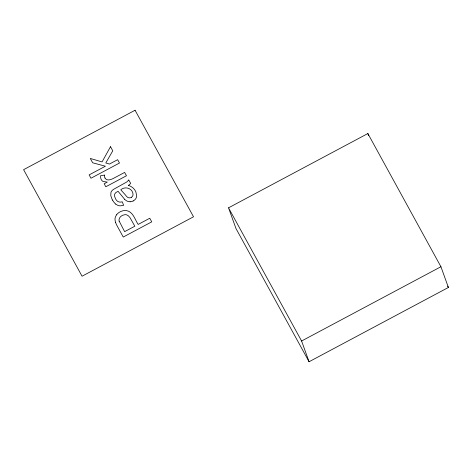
<?xml version="1.0" encoding="UTF-8"?>
<svg xmlns="http://www.w3.org/2000/svg" width="472" height="472" viewBox="0 0 472 472"><rect width="100%" height="100%" fill="white"/><g stroke="black" fill="none" stroke-linecap="round" stroke-linejoin="round"><path stroke-width="0.71" d="M228.531 207.827L367.865 133.546L440.931 266.727L448.4 287.466L309.066 361.753L236 228.572L228.531 207.827L301.596 341.008L309.066 361.753M301.596 341.008L440.931 266.727M104.471 175.118L100.595 175.696L100.619 177.366A6.986 6.708 -19.8 0 0 101.344 179.743A4.49 4.313 -19.8 0 0 103.226 181.513L107.291 182.092L104.165 183.761L105.816 186.77L126.461 175.767L124.626 172.422L113.817 178.186A15.6 14.98 -19.8 0 1 109.433 179.82A4.101 3.941 -19.8 0 1 104.973 178.027M115.776 204.087L117.369 205.131A6.531 6.272 -19.8 0 0 119.251 205.745A7.404 7.109 -19.8 0 0 120.496 205.827L123.605 205.32L122.277 201.798C119.823 202.712 116.967 201.745 115.852 199.308A14.272 13.706 -19.8 0 1 115.357 198.429L114.554 196.098L114.672 194.128L115.764 192.641L118.035 191.278L123.452 197.851A20.532 19.718 -19.8 0 0 124.667 199.302M447.692 286.174L448.4 287.466M367.865 133.546L368.614 135.617M115.605 222.477L116.36 224.342A41.943 40.279 -19.8 0 0 117.251 226.106L123.245 237.044L151.748 221.852L149.766 218.247L138.178 224.424C135.01 219.869 133.128 211.645 126.514 210.612A9.605 9.222 -19.8 0 0 122.82 210.795L120.991 211.415A12.284 11.794 -19.8 0 0 119.817 211.999A10.018 9.623 -19.8 0 0 116.625 214.742M119.215 221.179L124.632 231.646L134.815 226.218L129.977 217.598L128.461 215.881L126.868 214.937A4.879 4.691 -19.8 0 0 124.915 214.677L122.85 215.214A8.331 8 -19.8 0 0 122.018 215.633L121.805 215.757A5.316 5.104 -19.8 0 0 119.08 221.203M105.032 177.991A5.8 5.57 -19.8 0 1 104.495 175.118M131.54 197.255A3.534 3.392 -19.8 0 1 127.269 197.054L126.248 195.998A28.58 27.447 -19.8 0 1 125.104 194.576L120.779 189.821C125.109 185.732 132.962 188.47 133.045 194.576A3.481 3.345 -19.8 0 1 132.956 195.154L132.78 195.697A3.345 3.216 -19.8 0 1 131.511 197.219M128.431 185.354A8.555 8.213 -19.8 0 0 130.644 183.36L128.703 179.856A8.885 8.531 -19.8 0 1 126.691 182.027L114.897 188.599A30.055 28.863 -19.8 0 0 113.829 189.219L112.832 189.903A6.378 6.124 -19.8 0 0 110.991 192.198L110.767 195.609L112.035 199.184A23.476 22.544 -19.8 0 0 112.537 200.122M128.437 185.378A18.467 17.735 -19.8 0 1 130.856 186.44L132.313 187.372A10.461 10.042 -19.8 0 1 132.738 187.708A12.36 11.871 -19.8 0 1 135.299 190.794A14.656 14.077 -19.8 0 1 135.847 191.838L136.697 195.91A6.16 5.918 -19.8 0 1 136.52 196.918L136.19 197.862A5.989 5.752 -19.8 0 1 134.909 199.721L133.847 200.565A7.823 7.517 -19.8 0 1 133.234 200.93M115.734 204.128A15.665 15.039 -19.8 0 1 112.578 200.104M124.679 199.29A9.705 9.322 -19.8 0 0 127.133 201.102A6.561 6.301 -19.8 0 0 130.101 201.739M133.228 200.924A6.496 6.236 -19.8 0 1 130.101 201.762M116.667 214.772A8.124 7.806 -19.8 0 0 115.015 218.636A9.965 9.57 -19.8 0 0 115.646 222.465M110.507 146.686L102.076 161.914L90.276 158.45L92.654 162.781L105.398 166.221L89.143 174.888L90.978 178.233L119.481 163.035L117.646 159.689L109.457 164.055L105.793 162.958L112.773 150.81L110.507 146.686M135.069 110.247L23.6 169.678L82.051 276.22L193.52 216.79L135.069 110.247"/></g></svg>
